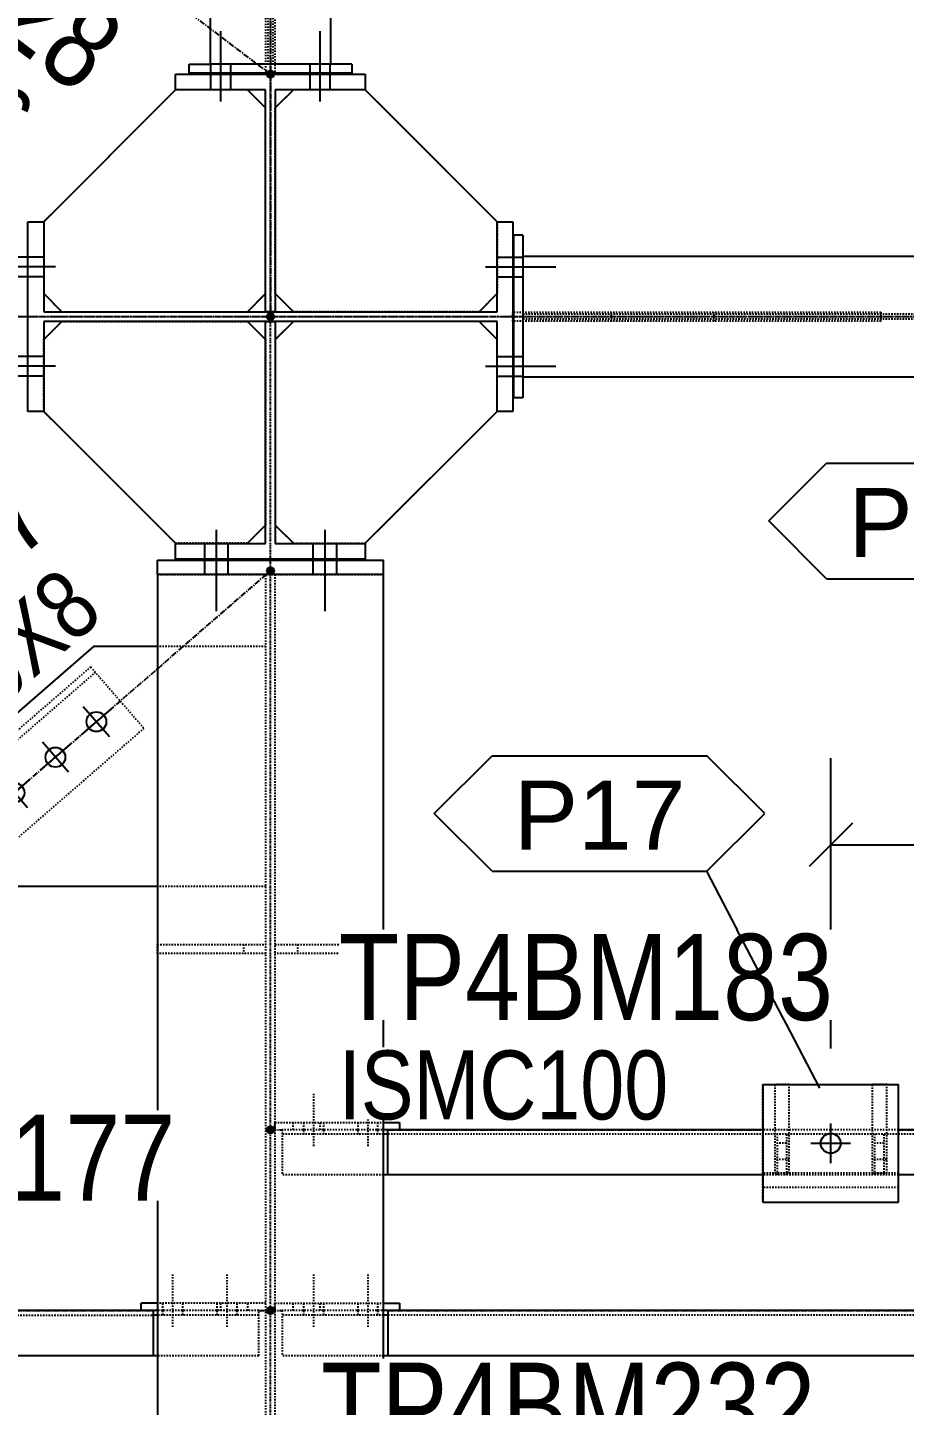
# Model space of a CAD drawing. Header units: millimetres. Extents: x 2102 to 21371, y 12217 to 26594.
# Drawn here: x 16863 to 17834, y 20116 to 21641 of the extents above; entities that cross this region are included whole.
import ezdxf

# ---------------------------------------------------------------- set-up
doc = ezdxf.new("R2010")
doc.units = ezdxf.units.MM
for name, pattern in [('CENTER', [12.7, 7.9375, -1.5875, 1.5875, -1.5875]), ('DXK_LINE_DOT2', [3.9198, 1.9599, -1.9599]), ('DXK_LINE_DOT5', [7.8785, 2.979, -0.9799, 0.9799, -0.9799, 0.9799, -0.9799])]:
    doc.linetypes.add(name, pattern=pattern)
for name, color, linetype in [('1', 7, 'Continuous'), ('2', 7, 'Continuous'), ('4', 7, 'Continuous'), ('6', 7, 'Continuous'), ('7', 7, 'Continuous'), ('8', 7, 'Continuous')]:
    doc.layers.add(name, color=color, linetype=linetype)
doc.styles.add('Arial', font='arial.ttf', dxfattribs={"height": 0.2})
doc.styles.add('Arial Narrow', font='ARIALN.TTF', dxfattribs={"height": 0.2})

# ---------------------------------------------------------------- blocks, each defined once
blk = doc.blocks.new('GridLine-116860372-116903 - 114867')
at = {"layer": '2', "color": 7, "linetype": 'DXK_LINE_DOT5'}
blk.add_line((20200.6, 12454.5), (20200.6, 27661.7), dxfattribs=at)
blk = doc.blocks.new('GridLine-116860372-116906 - 114867')
at = {"layer": '2', "color": 7, "linetype": 'DXK_LINE_DOT5'}
blk.add_line((2535.4, 21320.8), (24512.1, 21320.8), dxfattribs=at)
blk = doc.blocks.new('Part-116860372-114957 - 114867')
at = {"layer": '2', "color": 2, "linetype": 'Continuous'}
for p, q in [((20193.8, 21314.1), (20193.8, 21314.1)), ((20193.8, 21007.1), (20193.8, 21314.1)), ((20193.8, 21314.1), (20207.3, 21314.1)), ((20207.3, 21314.1), (20207.3, 21314.1)), ((20207.3, 21314.1), (20207.3, 21007.1)), ((20069.3, 21007.1), (20069.3, 21007.1)), ((20069.3, 20985.4), (20069.3, 21007.1)), ((20069.3, 21007.1), (20193.8, 21007.1)), ((20193.8, 21007.1), (20193.8, 21007.1)), ((20207.3, 21007.1), (20207.3, 21007.1)), ((20207.3, 21007.1), (20331.8, 21007.1)), ((20331.8, 21007.1), (20331.8, 21007.1)), ((20331.8, 21007.1), (20331.8, 20985.4)), ((20069.3, 20985.4), (20069.3, 20985.4)), ((20331.8, 20985.4), (20069.3, 20985.4)), ((20331.8, 20985.4), (20331.8, 20985.4))]:
    blk.add_line(p, q, dxfattribs=at)
blk = doc.blocks.new('Part-116860372-114980 - 114867')
at = {"layer": '4', "linetype": 'Continuous'}
blk.add_hatch(color=4, dxfattribs=at).paths.add_polyline_path([(20200.6, 21315.8, -1), (20200.6, 21325.8, -1)])
at = {"layer": '1', "color": 6, "linetype": 'DXK_LINE_DOT2'}
for p, q in [((23601.4, 21324.4), (20549.8, 21324.4)), ((23601.4, 21317.3), (20549.8, 21317.3))]:
    blk.add_line(p, q, dxfattribs=at)
at = {"layer": '2', "color": 2, "linetype": 'Continuous'}
for p, q in [((20549.8, 21404.1), (20549.8, 21237.6)), ((23601.4, 21404.1), (20549.8, 21404.1)), ((20549.8, 21237.6), (23601.4, 21237.6))]:
    blk.add_line(p, q, dxfattribs=at)
at = {"layer": '4', "color": 4, "linetype": 'CENTER'}
blk.add_line((20200.6, 21320.8), (23950.6, 21320.8), dxfattribs=at)
at = {"layer": '4', "color": 4, "linetype": 'Continuous'}
blk.add_circle((20200.6, 21320.8), 5, dxfattribs=at)
blk = doc.blocks.new('Part-116860372-115046 - 114867')
at = {"layer": '4', "linetype": 'Continuous'}
for points in [[(20200.6, 19940.8, -1), (20200.6, 19950.8, -1)], [(21450.6, 19940.8, -1), (21450.6, 19950.8, -1)]]:
    blk.add_hatch(color=4, dxfattribs=at).paths.add_polyline_path(points)
at = {"layer": '1', "color": 6, "linetype": 'DXK_LINE_DOT2'}
for p, q in [((20363.1, 19945.8), (20216.8, 19945.8)), ((20216.8, 19945.8), (20216.8, 19883.3)), ((20356.8, 19939.6), (20216.8, 19939.6)), ((21361.1, 19939.6), (20363.1, 19939.6)), ((21361.1, 19945.8), (21437, 19945.8)), ((21437, 19939.6), (21367.3, 19939.6)), ((21437, 19945.8), (21437, 19920.8)), ((21361.1, 19920.8), (21361.1, 19883.3)), ((21437, 19920.8), (21367.3, 19920.8)), ((20356.8, 19883.3), (20216.8, 19883.3)), ((21361.1, 19883.3), (21361.1, 19883.3))]:
    blk.add_line(p, q, dxfattribs=at)
at = {"layer": '2', "color": 2, "linetype": 'Continuous'}
for p, q in [((20363.1, 19939.6), (20356.8, 19939.6)), ((21361.1, 19945.8), (20363.1, 19945.8)), ((20363.1, 19945.8), (20363.1, 19883.3)), ((21361.1, 19945.8), (21361.1, 19883.3)), ((21367.3, 19939.6), (21361.1, 19939.6)), ((21367.3, 19920.8), (21361.1, 19920.8)), ((21361.1, 19883.3), (20356.8, 19883.3))]:
    blk.add_line(p, q, dxfattribs=at)
at = {"layer": '4', "color": 4, "linetype": 'CENTER'}
for p, q in [((20200.6, 19945.8), (20216.8, 19945.8)), ((20363.1, 19945.8), (21361.1, 19945.8)), ((21437, 19945.8), (21450.6, 19945.8))]:
    blk.add_line(p, q, dxfattribs=at)
at = {"layer": '4', "color": 4, "linetype": 'Continuous'}
for centre in [(20200.6, 19945.8), (21450.6, 19945.8)]:
    blk.add_circle(centre, 5, dxfattribs=at)
blk = doc.blocks.new('Part-116860372-114956 - 114867')
at = {"layer": '4', "linetype": 'Continuous'}
blk.add_hatch(color=4, dxfattribs=at).paths.add_polyline_path([(20200.6, 21315.8, -1), (20200.6, 21325.8, -1)])
at = {"layer": '2', "color": 2, "linetype": 'Continuous'}
for p, q in [((19865.1, 21189.6), (19865.1, 21452.1)), ((19865.1, 21452.1), (19886.9, 21452.1)), ((19886.9, 21452.1), (19886.9, 21327.6)), ((20514.3, 21452.1), (20536, 21452.1)), ((20514.3, 21327.6), (20514.3, 21452.1)), ((20536, 21452.1), (20536, 21189.6)), ((19886.9, 21327.6), (20514.3, 21327.6)), ((20514.3, 21314.1), (19886.9, 21314.1)), ((19886.9, 21314.1), (19886.9, 21189.6)), ((20514.3, 21189.6), (20514.3, 21314.1)), ((19886.9, 21189.6), (19865.1, 21189.6)), ((20536, 21189.6), (20514.3, 21189.6))]:
    blk.add_line(p, q, dxfattribs=at)
at = {"layer": '4', "color": 4, "linetype": 'CENTER'}
blk.add_line((20200.6, 21320.8), (20200.6, 21320.8), dxfattribs=at)
at = {"layer": '4', "color": 4, "linetype": 'Continuous'}
blk.add_circle((20200.6, 21320.8), 5, dxfattribs=at)
blk = doc.blocks.new('Part-116860372-114958 - 114867')
at = {"layer": '2', "color": 2, "linetype": 'Continuous'}
for p, q in [((20069.3, 21656.3), (20069.3, 21656.3)), ((20069.3, 21656.3), (20331.8, 21656.3)), ((20069.3, 21634.5), (20069.3, 21656.3)), ((20331.8, 21656.3), (20331.8, 21656.3)), ((20331.8, 21656.3), (20331.8, 21634.5)), ((20069.3, 21634.5), (20069.3, 21634.5)), ((20193.8, 21634.5), (20069.3, 21634.5)), ((20193.8, 21634.5), (20193.8, 21634.5)), ((20193.8, 21327.6), (20193.8, 21634.5)), ((20207.3, 21634.5), (20207.3, 21634.5)), ((20331.8, 21634.5), (20207.3, 21634.5)), ((20207.3, 21634.5), (20207.3, 21327.6)), ((20331.8, 21634.5), (20331.8, 21634.5)), ((20193.8, 21327.6), (20193.8, 21327.6)), ((20207.3, 21327.6), (20193.8, 21327.6)), ((20207.3, 21327.6), (20207.3, 21327.6))]:
    blk.add_line(p, q, dxfattribs=at)
blk = doc.blocks.new('Part-116860372-114973 - 114867')
at = {"layer": '4', "linetype": 'Continuous'}
blk.add_hatch(color=4, dxfattribs=at).paths.add_polyline_path([(20200.6, 21315.8, -1), (20200.6, 21325.8, -1)])
at = {"layer": '4', "color": 4, "linetype": 'CENTER'}
blk.add_line((17825.6, 21320.8), (20200.6, 21320.8), dxfattribs=at)
at = {"layer": '4', "color": 4, "linetype": 'Continuous'}
blk.add_circle((20200.6, 21320.8), 5, dxfattribs=at)
blk = doc.blocks.new('Part-116860372-114975 - 114867')
at = {"layer": '4', "linetype": 'Continuous'}
blk.add_hatch(color=4, dxfattribs=at).paths.add_polyline_path([(20200.6, 21315.8, -1), (20200.6, 21325.8, -1)])
at = {"layer": '1', "color": 6, "linetype": 'DXK_LINE_DOT2'}
for p, q in [((20197, 25050.3), (20197, 21670)), ((20204.1, 25050.3), (20204.1, 21670))]:
    blk.add_line(p, q, dxfattribs=at)
at = {"layer": '2', "color": 2, "linetype": 'Continuous'}
for p, q in [((20117.3, 25050.3), (20117.3, 21670)), ((20283.8, 25050.3), (20283.8, 21670)), ((20283.8, 21670), (20117.3, 21670))]:
    blk.add_line(p, q, dxfattribs=at)
at = {"layer": '4', "color": 4, "linetype": 'CENTER'}
blk.add_line((20200.6, 25070.8), (20200.6, 21320.8), dxfattribs=at)
at = {"layer": '4', "color": 4, "linetype": 'Continuous'}
blk.add_circle((20200.6, 21320.8), 5, dxfattribs=at)
blk = doc.blocks.new('Bolt-116860372-115869 - 114867')
at = {"layer": '2', "color": 1, "linetype": 'Continuous'}
for p, q in [((20131.8, 21618.3), (20131.8, 21715.8)), ((20131.8, 21618.3), (20131.8, 21715.8)), ((20269.3, 21618.3), (20269.3, 21715.8)), ((20269.3, 21618.3), (20269.3, 21715.8)), ((20118.1, 21657.5), (20118.1, 21670)), ((20118.1, 21657.5), (20118.1, 21670)), ((20118.1, 21634.5), (20118.1, 21656.3)), ((20118.1, 21634.5), (20118.1, 21656.3)), ((20145.6, 21657.5), (20145.6, 21670)), ((20145.6, 21657.5), (20145.6, 21670)), ((20145.6, 21634.5), (20145.6, 21656.3)), ((20145.6, 21634.5), (20145.6, 21656.3)), ((20255.6, 21657.5), (20255.6, 21670)), ((20255.6, 21657.5), (20255.6, 21670)), ((20255.6, 21634.5), (20255.6, 21656.3)), ((20255.6, 21634.5), (20255.6, 21656.3)), ((20283.1, 21657.5), (20283.1, 21670)), ((20283.1, 21657.5), (20283.1, 21670)), ((20283.1, 21634.5), (20283.1, 21656.3)), ((20283.1, 21634.5), (20283.1, 21656.3))]:
    blk.add_line(p, q, dxfattribs=at)
blk = doc.blocks.new('Bolt-116860372-115919 - 114867')
at = {"layer": '1', "color": 1, "linetype": 'DXK_LINE_DOT2'}
for p, q in [((20065.6, 19923.3), (20065.6, 19995.8)), ((20140.6, 19923.3), (20140.6, 19995.8)), ((20051.8, 19945.8), (20051.8, 19955.8)), ((20051.8, 19939.6), (20051.8, 19945.8)), ((20079.3, 19945.8), (20079.3, 19955.8)), ((20079.3, 19939.6), (20079.3, 19945.8)), ((20126.8, 19945.8), (20126.8, 19955.8)), ((20126.8, 19939.6), (20126.8, 19945.8)), ((20154.3, 19945.8), (20154.3, 19955.8)), ((20154.3, 19939.6), (20154.3, 19945.8))]:
    blk.add_line(p, q, dxfattribs=at)
blk = doc.blocks.new('Part-116860372-115045 - 114867')
at = {"layer": '4', "linetype": 'Continuous'}
for points in [[(19200.6, 19940.8, -1), (19200.6, 19950.8, -1)], [(20200.6, 19940.8, -1), (20200.6, 19950.8, -1)]]:
    blk.add_hatch(color=4, dxfattribs=at).paths.add_polyline_path(points)
at = {"layer": '1', "color": 6, "linetype": 'DXK_LINE_DOT2'}
for p, q in [((19214.1, 19883.3), (19214.1, 19945.8)), ((19290.1, 19945.8), (19214.1, 19945.8)), ((19283.8, 19939.6), (19214.1, 19939.6)), ((19290.1, 19939.6), (20038.1, 19939.6)), ((20184.3, 19945.8), (20038.1, 19945.8)), ((20184.3, 19939.6), (20044.3, 19939.6)), ((20184.3, 19883.3), (20184.3, 19945.8)), ((19283.8, 19883.3), (19214.1, 19883.3)), ((20184.3, 19883.3), (20044.3, 19883.3))]:
    blk.add_line(p, q, dxfattribs=at)
at = {"layer": '2', "color": 2, "linetype": 'Continuous'}
for p, q in [((19283.8, 19939.6), (19290.1, 19939.6)), ((20038.1, 19945.8), (19290.1, 19945.8)), ((19290.1, 19883.3), (19290.1, 19945.8)), ((20038.1, 19945.8), (20038.1, 19883.3)), ((20044.3, 19939.6), (20038.1, 19939.6)), ((20044.3, 19883.3), (19283.8, 19883.3))]:
    blk.add_line(p, q, dxfattribs=at)
at = {"layer": '4', "color": 4, "linetype": 'CENTER'}
for p, q in [((19200.6, 19945.8), (19214.1, 19945.8)), ((19290.1, 19945.8), (20038.1, 19945.8)), ((20184.3, 19945.8), (20200.6, 19945.8))]:
    blk.add_line(p, q, dxfattribs=at)
at = {"layer": '4', "color": 4, "linetype": 'Continuous'}
for centre in [(19200.6, 19945.8), (20200.6, 19945.8)]:
    blk.add_circle(centre, 5, dxfattribs=at)
blk = doc.blocks.new('Part-116860372-115048 - 114867')
at = {"layer": '4', "linetype": 'Continuous'}
for points in [[(20200.6, 20190.8, -1), (20200.6, 20200.8, -1)], [(21450.6, 20190.8, -1), (21450.6, 20200.8, -1)]]:
    blk.add_hatch(color=4, dxfattribs=at).paths.add_polyline_path(points)
at = {"layer": '1', "color": 6, "linetype": 'DXK_LINE_DOT2'}
for p, q in [((20216.8, 20195.8), (20216.8, 20133.3)), ((20363.1, 20195.8), (20216.8, 20195.8)), ((20356.8, 20189.6), (20216.8, 20189.6)), ((21361.1, 20189.6), (20363.1, 20189.6)), ((21069.3, 20195.8), (20881.8, 20195.8)), ((21361.1, 20195.8), (21437, 20195.8)), ((21437, 20189.6), (21367.3, 20189.6)), ((21437, 20195.8), (21437, 20133.3)), ((20356.8, 20133.3), (20216.8, 20133.3)), ((21069.3, 20133.3), (20881.8, 20133.3)), ((21437, 20133.3), (21361.1, 20133.3))]:
    blk.add_line(p, q, dxfattribs=at)
at = {"layer": '2', "color": 2, "linetype": 'Continuous'}
for p, q in [((20363.1, 20189.6), (20356.8, 20189.6)), ((20881.8, 20195.8), (20363.1, 20195.8)), ((20363.1, 20133.3), (20363.1, 20195.8)), ((21361.1, 20195.8), (21069.3, 20195.8)), ((21361.1, 20195.8), (21361.1, 20133.3)), ((21367.3, 20189.6), (21361.1, 20189.6)), ((20881.8, 20133.3), (20356.8, 20133.3)), ((21367.3, 20133.3), (21069.3, 20133.3))]:
    blk.add_line(p, q, dxfattribs=at)
at = {"layer": '4', "color": 4, "linetype": 'CENTER'}
for p, q in [((20200.6, 20195.8), (20216.8, 20195.8)), ((20363.1, 20195.8), (20881.8, 20195.8)), ((21069.3, 20195.8), (21361.1, 20195.8)), ((21437, 20195.8), (21450.6, 20195.8))]:
    blk.add_line(p, q, dxfattribs=at)
at = {"layer": '4', "color": 4, "linetype": 'Continuous'}
for centre in [(20200.6, 20195.8), (21450.6, 20195.8)]:
    blk.add_circle(centre, 5, dxfattribs=at)
blk = doc.blocks.new('Part-116860372-115917 - 114867')
at = {"layer": '1', "color": 6, "linetype": 'DXK_LINE_DOT2'}
for p, q in [((20194.3, 19955.8), (20044.3, 19955.8)), ((20131.8, 19945.8), (20131.8, 19955.8)), ((20169.3, 19945.8), (20169.3, 19955.8))]:
    blk.add_line(p, q, dxfattribs=at)
at = {"layer": '2', "color": 2, "linetype": 'Continuous'}
for p, q in [((20044.3, 19955.8), (20021.8, 19955.8)), ((20021.8, 19945.8), (20021.8, 19955.8)), ((20044.3, 19945.8), (20038.1, 19945.8))]:
    blk.add_line(p, q, dxfattribs=at)
blk = doc.blocks.new('Part-116860372-115083 - 114867')
at = {"layer": '4', "linetype": 'Continuous'}
for points in [[(19200.6, 22409.6, -1), (19200.6, 22419.6, -1)], [(20200.6, 21651.3, -1), (20200.6, 21661.3, -1)]]:
    blk.add_hatch(color=4, dxfattribs=at).paths.add_polyline_path(points)
at = {"layer": '1', "color": 6, "linetype": 'DXK_LINE_DOT2'}
for p, q in [((19359.2, 22349.2), (19302.6, 22274.5)), ((19548.5, 22205.7), (19359.2, 22349.2)), ((19302.6, 22274.5), (19491.8, 22131)), ((20009, 21748.2), (19307.1, 22280.5)), ((20061.1, 21817), (19871.8, 21960.5)), ((20004.4, 21742.3), (19815.2, 21885.8)), ((20061.1, 21817), (20004.4, 21742.3))]:
    blk.add_line(p, q, dxfattribs=at)
at = {"layer": '2', "color": 2, "linetype": 'Continuous'}
for p, q in [((19871.8, 21960.5), (19548.5, 22205.7)), ((19815.2, 21885.8), (19491.8, 22131))]:
    blk.add_line(p, q, dxfattribs=at)
at = {"layer": '4', "color": 4, "linetype": 'CENTER'}
blk.add_line((20200.6, 21656.3), (19200.6, 22414.6), dxfattribs=at)
at = {"layer": '4', "color": 4, "linetype": 'Continuous'}
for centre in [(19200.6, 22414.6), (20200.6, 21656.3)]:
    blk.add_circle(centre, 5, dxfattribs=at)
blk = doc.blocks.new('Part-116860372-115108 - 114867')
at = {"layer": '4', "linetype": 'Continuous'}
for points in [[(20200.6, 20964.1, -1), (20200.6, 20974.1, -1)], [(19200.6, 20097.1, -1), (19200.6, 20107.1, -1)]]:
    blk.add_hatch(color=4, dxfattribs=at).paths.add_polyline_path(points)
at = {"layer": '1', "color": 6, "linetype": 'DXK_LINE_DOT2'}
for p, q in [((19951.9, 20836.2), (19715.8, 20631.5)), ((19951.9, 20836.2), (20025.6, 20751.2)), ((19958.4, 20828.7), (19309.1, 20265.7)), ((20025.6, 20751.2), (19789.5, 20546.5)), ((19302.6, 20273.2), (19538.7, 20478)), ((19612.4, 20393), (19376.3, 20188.3)), ((19376.3, 20188.3), (19302.6, 20273.2))]:
    blk.add_line(p, q, dxfattribs=at)
at = {"layer": '2', "color": 2, "linetype": 'Continuous'}
for p, q in [((19715.8, 20631.5), (19538.7, 20478)), ((19789.5, 20546.5), (19612.4, 20393))]:
    blk.add_line(p, q, dxfattribs=at)
at = {"layer": '4', "color": 4, "linetype": 'CENTER'}
blk.add_line((19200.6, 20102.1), (20200.6, 20969.1), dxfattribs=at)
at = {"layer": '4', "color": 4, "linetype": 'Continuous'}
for centre in [(20200.6, 20969.1), (19200.6, 20102.1)]:
    blk.add_circle(centre, 5, dxfattribs=at)
blk = doc.blocks.new('Part-116860372-115921 - 114867')
at = {"layer": '1', "color": 6, "linetype": 'DXK_LINE_DOT2'}
for p, q in [((20206.8, 20195.8), (20206.8, 20205.8)), ((20206.8, 20205.8), (20356.8, 20205.8)), ((20231.8, 20195.8), (20231.8, 20205.8)), ((20269.3, 20195.8), (20269.3, 20205.8))]:
    blk.add_line(p, q, dxfattribs=at)
at = {"layer": '2', "color": 2, "linetype": 'Continuous'}
for p, q in [((20356.8, 20205.8), (20379.3, 20205.8)), ((20363.1, 20195.8), (20356.8, 20195.8)), ((20379.3, 20205.8), (20379.3, 20195.8))]:
    blk.add_line(p, q, dxfattribs=at)
blk = doc.blocks.new('Part-116860372-115115 - 114867')
at = {"layer": '2', "color": 2, "linetype": 'Continuous'}
for p, q in [((20356.8, 20964.1), (20044.3, 20964.1)), ((20044.3, 20964.1), (20044.3, 12960.8)), ((20356.8, 12960.8), (20356.8, 20964.1))]:
    blk.add_line(p, q, dxfattribs=at)
blk = doc.blocks.new('Part-116860372-115117 - 114867')
at = {"layer": '1', "color": 6, "linetype": 'DXK_LINE_DOT2'}
for p, q in [((20194.3, 20964.1), (20206.8, 20964.1)), ((20194.3, 12960.8), (20194.3, 20964.1)), ((20206.8, 20964.1), (20206.8, 12960.8))]:
    blk.add_line(p, q, dxfattribs=at)
blk = doc.blocks.new('Part-116860372-157499 - 114867')
at = {"layer": '1', "color": 6, "linetype": 'DXK_LINE_DOT2'}
for p, q in [((20232.3, 21314.1), (20207.3, 21289.1)), ((20514.3, 21289.1), (20489.3, 21314.1)), ((20331.8, 21007.2), (20514.3, 21189.6)), ((20207.3, 21032.2), (20232.3, 21007.2))]:
    blk.add_line(p, q, dxfattribs=at)
blk = doc.blocks.new('Bolt-116860372-115920 - 114867')
at = {"layer": '1', "color": 1, "linetype": 'DXK_LINE_DOT2'}
for p, q in [((20260.6, 19923.3), (20260.6, 19995.8)), ((20335.6, 19923.3), (20335.6, 19995.8)), ((20246.8, 19945.8), (20246.8, 19955.8)), ((20246.8, 19939.6), (20246.8, 19945.8)), ((20274.3, 19945.8), (20274.3, 19955.8)), ((20274.3, 19939.6), (20274.3, 19945.8)), ((20321.8, 19945.8), (20321.8, 19955.8)), ((20321.8, 19939.6), (20321.8, 19945.8)), ((20349.3, 19945.8), (20349.3, 19955.8)), ((20349.3, 19939.6), (20349.3, 19945.8))]:
    blk.add_line(p, q, dxfattribs=at)
blk = doc.blocks.new('Bolt-116860372-116631 - 114867')
at = {"layer": '2', "color": 1, "linetype": 'Continuous'}
for p, q in [((19903.1, 21389.6), (19805.6, 21389.6)), ((19903.1, 21389.6), (19805.6, 21389.6)), ((19863.9, 21403.3), (19851.4, 21403.3)), ((19863.9, 21403.3), (19851.4, 21403.3)), ((19886.9, 21403.3), (19865.1, 21403.3)), ((19886.9, 21403.3), (19865.1, 21403.3)), ((19863.9, 21375.8), (19851.4, 21375.8)), ((19863.9, 21375.8), (19851.4, 21375.8)), ((19886.9, 21375.8), (19865.1, 21375.8)), ((19886.9, 21375.8), (19865.1, 21375.8)), ((19863.9, 21265.8), (19851.4, 21265.8)), ((19863.9, 21265.8), (19851.4, 21265.8)), ((19886.9, 21265.8), (19865.1, 21265.8)), ((19886.9, 21265.8), (19865.1, 21265.8)), ((19903.1, 21252.1), (19805.6, 21252.1)), ((19903.1, 21252.1), (19805.6, 21252.1)), ((19863.9, 21238.3), (19851.4, 21238.3)), ((19863.9, 21238.3), (19851.4, 21238.3)), ((19886.9, 21238.3), (19865.1, 21238.3)), ((19886.9, 21238.3), (19865.1, 21238.3))]:
    blk.add_line(p, q, dxfattribs=at)
blk = doc.blocks.new('Part-116860372-116719 - 114867')
at = {"layer": '1', "color": 6, "linetype": 'DXK_LINE_DOT2'}
for p, q in [((21033.1, 20258.3), (21033.1, 20135.8)), ((21053.1, 20258.3), (21033.1, 20258.3)), ((21053.1, 20135.8), (21053.1, 20258.3)), ((21053.1, 20154.6), (21033.1, 20154.6)), ((21033.1, 20135.8), (21053.1, 20135.8))]:
    blk.add_line(p, q, dxfattribs=at)
blk = doc.blocks.new('Part-116860372-150349 - 114867')
at = {"layer": '1', "color": 6, "linetype": 'DXK_LINE_DOT2'}
for p, q in [((20901.8, 20133.3), (20901.8, 20189.6)), ((20914.3, 20189.6), (20914.3, 20133.3)), ((20914.3, 20177.2), (20901.8, 20177.2))]:
    blk.add_line(p, q, dxfattribs=at)
blk = doc.blocks.new('Part-116860372-116367 - 114867')
at = {"layer": '1', "color": 6, "linetype": 'DXK_LINE_DOT2'}
for p, q in [((20044.3, 20439.6), (20044.3, 20452.1)), ((20044.3, 20452.1), (20194.3, 20452.1)), ((20194.3, 20439.6), (20044.3, 20439.6)), ((20163.1, 20452.1), (20163.1, 20439.6))]:
    blk.add_line(p, q, dxfattribs=at)
blk = doc.blocks.new('Part-116860372-115874 - 114867')
at = {"layer": '1', "color": 6, "linetype": 'DXK_LINE_DOT2'}
for p, q in [((20044.3, 20964.1), (20194.3, 20964.1)), ((20206.8, 20964.1), (20356.8, 20964.1))]:
    blk.add_line(p, q, dxfattribs=at)
at = {"layer": '2', "color": 2, "linetype": 'Continuous'}
for p, q in [((20044.3, 20964.1), (20044.3, 20984.1)), ((20044.3, 20984.1), (20356.8, 20984.1)), ((20356.8, 20964.1), (20356.8, 20984.1))]:
    blk.add_line(p, q, dxfattribs=at)
blk = doc.blocks.new('Part-116860372-149975 - 114867')
at = {"layer": '1', "color": 6, "linetype": 'DXK_LINE_DOT2'}
for p, q in [((20331.8, 21634.5), (20232.3, 21634.5)), ((20207.3, 21352.6), (20207.3, 21609.5)), ((20514.3, 21452.1), (20514.3, 21352.6)), ((20489.3, 21327.6), (20232.3, 21327.6))]:
    blk.add_line(p, q, dxfattribs=at)
at = {"layer": '2', "color": 2, "linetype": 'Continuous'}
for p, q in [((20232.3, 21634.5), (20207.3, 21609.5)), ((20331.8, 21634.5), (20514.3, 21452.1)), ((20232.3, 21327.6), (20207.3, 21352.6)), ((20514.3, 21352.6), (20489.3, 21327.6))]:
    blk.add_line(p, q, dxfattribs=at)
blk = doc.blocks.new('Part-116860372-115918 - 114867')
at = {"layer": '1', "color": 6, "linetype": 'DXK_LINE_DOT2'}
for p, q in [((20206.8, 19945.8), (20206.8, 19955.8)), ((20206.8, 19955.8), (20356.8, 19955.8)), ((20231.8, 19945.8), (20231.8, 19955.8)), ((20269.3, 19945.8), (20269.3, 19955.8))]:
    blk.add_line(p, q, dxfattribs=at)
at = {"layer": '2', "color": 2, "linetype": 'Continuous'}
for p, q in [((20356.8, 19955.8), (20379.3, 19955.8)), ((20363.1, 19945.8), (20356.8, 19945.8)), ((20379.3, 19955.8), (20379.3, 19945.8))]:
    blk.add_line(p, q, dxfattribs=at)
blk = doc.blocks.new('Part-116860372-116246 - 114867')
at = {"layer": '1', "color": 6, "linetype": 'DXK_LINE_DOT2'}
for p, q in [((20194.3, 20864.4), (20044.3, 20864.4)), ((20194.3, 20532.4), (20044.3, 20532.4))]:
    blk.add_line(p, q, dxfattribs=at)
at = {"layer": '2', "color": 2, "linetype": 'Continuous'}
for p, q in [((19955.7, 20864.4), (19703.5, 20645.7)), ((20044.3, 20864.4), (19955.7, 20864.4)), ((19801.8, 20532.4), (19703.5, 20645.7)), ((20044.3, 20532.4), (19801.8, 20532.4))]:
    blk.add_line(p, q, dxfattribs=at)
blk = doc.blocks.new('Bolt-116860372-115922 - 114867')
at = {"layer": '1', "color": 1, "linetype": 'DXK_LINE_DOT2'}
for p, q in [((20260.6, 20173.3), (20260.6, 20245.8)), ((20335.6, 20173.3), (20335.6, 20245.8)), ((20246.8, 20195.8), (20246.8, 20205.8)), ((20246.8, 20189.6), (20246.8, 20195.8)), ((20274.3, 20195.8), (20274.3, 20205.8)), ((20274.3, 20189.6), (20274.3, 20195.8)), ((20321.8, 20195.8), (20321.8, 20205.8)), ((20321.8, 20189.6), (20321.8, 20195.8)), ((20349.3, 20195.8), (20349.3, 20205.8)), ((20349.3, 20189.6), (20349.3, 20195.8))]:
    blk.add_line(p, q, dxfattribs=at)
blk = doc.blocks.new('Bolt-116860372-116628 - 114867')
at = {"layer": '2', "color": 1, "linetype": 'Continuous'}
for p, q in [((20498, 21389.6), (20595.5, 21389.6)), ((20498, 21389.6), (20595.5, 21389.6)), ((20514.3, 21403.3), (20536, 21403.3)), ((20514.3, 21403.3), (20536, 21403.3)), ((20537.3, 21403.3), (20549.8, 21403.3)), ((20537.3, 21403.3), (20549.8, 21403.3)), ((20514.3, 21375.8), (20536, 21375.8)), ((20514.3, 21375.8), (20536, 21375.8)), ((20537.3, 21375.8), (20549.8, 21375.8)), ((20537.3, 21375.8), (20549.8, 21375.8)), ((20514.3, 21265.8), (20536, 21265.8)), ((20514.3, 21265.8), (20536, 21265.8)), ((20537.3, 21265.8), (20549.8, 21265.8)), ((20537.3, 21265.8), (20549.8, 21265.8)), ((20498, 21252.1), (20595.5, 21252.1)), ((20498, 21252.1), (20595.5, 21252.1)), ((20514.3, 21238.3), (20536, 21238.3)), ((20514.3, 21238.3), (20536, 21238.3)), ((20537.3, 21238.3), (20549.8, 21238.3)), ((20537.3, 21238.3), (20549.8, 21238.3))]:
    blk.add_line(p, q, dxfattribs=at)
blk = doc.blocks.new('Part-116860372-116716 - 114867')
at = {"layer": '2', "color": 2, "linetype": 'Continuous'}
for p, q in [((20881.8, 20258.3), (21069.3, 20258.3)), ((20881.8, 20258.3), (20881.8, 20095.8)), ((21069.3, 20095.8), (21069.3, 20258.3)), ((20881.8, 20095.8), (21069.3, 20095.8))]:
    blk.add_line(p, q, dxfattribs=at)
blk = doc.blocks.new('Part-116860372-115868 - 114867')
at = {"layer": '1', "color": 6, "linetype": 'DXK_LINE_DOT2'}
blk.add_line((20283.8, 21670), (20117.3, 21670), dxfattribs=at)
at = {"layer": '2', "color": 2, "linetype": 'Continuous'}
for p, q in [((20088.1, 21657.5), (20088.1, 21670)), ((20088.1, 21670), (20117.3, 21670)), ((20313.1, 21657.5), (20088.1, 21657.5)), ((20313.1, 21670), (20283.8, 21670)), ((20313.1, 21670), (20313.1, 21657.5))]:
    blk.add_line(p, q, dxfattribs=at)
blk = doc.blocks.new('Bolt-116860372-115875 - 114867')
at = {"layer": '2', "color": 1, "linetype": 'Continuous'}
for p, q in [((20125.6, 21025.9), (20125.6, 20913.4)), ((20125.6, 21025.9), (20125.6, 20913.4)), ((20125.6, 21025.9), (20125.6, 20913.4)), ((20125.6, 21025.9), (20125.6, 20913.4)), ((20125.6, 21025.9), (20125.6, 20913.4)), ((20125.6, 21025.9), (20125.6, 20913.4)), ((20125.6, 21025.9), (20125.6, 20913.4)), ((20125.6, 21025.9), (20125.6, 20913.4)), ((20125.6, 21025.9), (20125.6, 20913.4)), ((20125.6, 21025.9), (20125.6, 20913.4)), ((20275.6, 21025.9), (20275.6, 20913.4)), ((20275.6, 21025.9), (20275.6, 20913.4)), ((20275.6, 21025.9), (20275.6, 20913.4)), ((20275.6, 21025.9), (20275.6, 20913.4)), ((20275.6, 21025.9), (20275.6, 20913.4)), ((20275.6, 21025.9), (20275.6, 20913.4)), ((20275.6, 21025.9), (20275.6, 20913.4)), ((20275.6, 21025.9), (20275.6, 20913.4)), ((20275.6, 21025.9), (20275.6, 20913.4)), ((20275.6, 21025.9), (20275.6, 20913.4)), ((20109.3, 21007.1), (20109.3, 20985.4)), ((20109.3, 21007.1), (20109.3, 20985.4)), ((20109.3, 21007.1), (20109.3, 20985.4)), ((20109.3, 21007.1), (20109.3, 20985.4)), ((20109.3, 21007.1), (20109.3, 20985.4)), ((20109.3, 21007.1), (20109.3, 20985.4)), ((20109.3, 21007.1), (20109.3, 20985.4)), ((20109.3, 21007.1), (20109.3, 20985.4)), ((20109.3, 21007.1), (20109.3, 20985.4)), ((20109.3, 21007.1), (20109.3, 20985.4)), ((20141.8, 21007.1), (20141.8, 20985.4)), ((20141.8, 21007.1), (20141.8, 20985.4)), ((20141.8, 21007.1), (20141.8, 20985.4)), ((20141.8, 21007.1), (20141.8, 20985.4)), ((20141.8, 21007.1), (20141.8, 20985.4)), ((20141.8, 21007.1), (20141.8, 20985.4)), ((20141.8, 21007.1), (20141.8, 20985.4)), ((20141.8, 21007.1), (20141.8, 20985.4)), ((20141.8, 21007.1), (20141.8, 20985.4)), ((20141.8, 21007.1), (20141.8, 20985.4)), ((20259.3, 21007.1), (20259.3, 20985.4)), ((20259.3, 21007.1), (20259.3, 20985.4)), ((20259.3, 21007.1), (20259.3, 20985.4)), ((20259.3, 21007.1), (20259.3, 20985.4)), ((20259.3, 21007.1), (20259.3, 20985.4)), ((20259.3, 21007.1), (20259.3, 20985.4)), ((20259.3, 21007.1), (20259.3, 20985.4)), ((20259.3, 21007.1), (20259.3, 20985.4)), ((20259.3, 21007.1), (20259.3, 20985.4)), ((20259.3, 21007.1), (20259.3, 20985.4)), ((20291.8, 21007.1), (20291.8, 20985.4)), ((20291.8, 21007.1), (20291.8, 20985.4)), ((20291.8, 21007.1), (20291.8, 20985.4)), ((20291.8, 21007.1), (20291.8, 20985.4)), ((20291.8, 21007.1), (20291.8, 20985.4)), ((20291.8, 21007.1), (20291.8, 20985.4)), ((20291.8, 21007.1), (20291.8, 20985.4)), ((20291.8, 21007.1), (20291.8, 20985.4)), ((20291.8, 21007.1), (20291.8, 20985.4)), ((20291.8, 21007.1), (20291.8, 20985.4)), ((20109.3, 20984.1), (20109.3, 20964.1)), ((20109.3, 20984.1), (20109.3, 20964.1)), ((20109.3, 20984.1), (20109.3, 20964.1)), ((20109.3, 20984.1), (20109.3, 20964.1)), ((20109.3, 20984.1), (20109.3, 20964.1)), ((20109.3, 20984.1), (20109.3, 20964.1)), ((20109.3, 20984.1), (20109.3, 20964.1)), ((20109.3, 20984.1), (20109.3, 20964.1)), ((20109.3, 20984.1), (20109.3, 20964.1)), ((20109.3, 20984.1), (20109.3, 20964.1)), ((20141.8, 20984.1), (20141.8, 20964.1)), ((20141.8, 20984.1), (20141.8, 20964.1)), ((20141.8, 20984.1), (20141.8, 20964.1)), ((20141.8, 20984.1), (20141.8, 20964.1)), ((20141.8, 20984.1), (20141.8, 20964.1)), ((20141.8, 20984.1), (20141.8, 20964.1)), ((20141.8, 20984.1), (20141.8, 20964.1)), ((20141.8, 20984.1), (20141.8, 20964.1)), ((20141.8, 20984.1), (20141.8, 20964.1)), ((20141.8, 20984.1), (20141.8, 20964.1)), ((20259.3, 20984.1), (20259.3, 20964.1)), ((20259.3, 20984.1), (20259.3, 20964.1)), ((20259.3, 20984.1), (20259.3, 20964.1)), ((20259.3, 20984.1), (20259.3, 20964.1)), ((20259.3, 20984.1), (20259.3, 20964.1)), ((20259.3, 20984.1), (20259.3, 20964.1)), ((20259.3, 20984.1), (20259.3, 20964.1)), ((20259.3, 20984.1), (20259.3, 20964.1)), ((20259.3, 20984.1), (20259.3, 20964.1)), ((20259.3, 20984.1), (20259.3, 20964.1)), ((20291.8, 20984.1), (20291.8, 20964.1)), ((20291.8, 20984.1), (20291.8, 20964.1)), ((20291.8, 20984.1), (20291.8, 20964.1)), ((20291.8, 20984.1), (20291.8, 20964.1)), ((20291.8, 20984.1), (20291.8, 20964.1)), ((20291.8, 20984.1), (20291.8, 20964.1)), ((20291.8, 20984.1), (20291.8, 20964.1)), ((20291.8, 20984.1), (20291.8, 20964.1)), ((20291.8, 20984.1), (20291.8, 20964.1)), ((20291.8, 20984.1), (20291.8, 20964.1))]:
    blk.add_line(p, q, dxfattribs=at)
blk = doc.blocks.new('Part-116860372-115896 - 114867')
at = {"layer": '1', "color": 6, "linetype": 'DXK_LINE_DOT2'}
for p, q in [((20194.3, 22077), (20206.8, 22077)), ((20194.3, 21657.5), (20194.3, 22077)), ((20206.8, 22077), (20206.8, 21657.5)), ((20194.3, 21881.8), (20206.8, 21881.8)), ((20194.3, 21757.3), (20206.8, 21757.3)), ((20206.8, 21656.3), (20194.3, 21656.3))]:
    blk.add_line(p, q, dxfattribs=at)
at = {"layer": '2', "color": 2, "linetype": 'Continuous'}
for p, q in [((20194.3, 21657.5), (20194.3, 21656.3)), ((20206.8, 21657.5), (20206.8, 21656.3))]:
    blk.add_line(p, q, dxfattribs=at)
blk = doc.blocks.new('Part-116860372-157497 - 114867')
at = {"layer": '1', "color": 6, "linetype": 'DXK_LINE_DOT2'}
for p, q in [((20207.3, 21609.5), (20232.3, 21634.5)), ((20331.8, 21634.5), (20514.3, 21452.1)), ((20232.3, 21327.6), (20207.3, 21352.6)), ((20514.3, 21352.6), (20489.3, 21327.6))]:
    blk.add_line(p, q, dxfattribs=at)
blk = doc.blocks.new('Part-116860372-149974 - 114867')
at = {"layer": '1', "color": 6, "linetype": 'DXK_LINE_DOT2'}
for p, q in [((20168.8, 21634.5), (20069.3, 21634.5)), ((20193.8, 21352.6), (20193.8, 21609.5)), ((19886.9, 21452.1), (19886.9, 21352.6)), ((19911.9, 21327.6), (20168.8, 21327.6))]:
    blk.add_line(p, q, dxfattribs=at)
at = {"layer": '2', "color": 2, "linetype": 'Continuous'}
for p, q in [((20069.3, 21634.5), (19886.9, 21452.1)), ((20193.8, 21609.5), (20168.8, 21634.5)), ((19886.9, 21352.6), (19911.9, 21327.6)), ((20168.8, 21327.6), (20193.8, 21352.6))]:
    blk.add_line(p, q, dxfattribs=at)
blk = doc.blocks.new('Bolt-116860372-116247 - 114867')
at = {"layer": '2', "color": 1, "linetype": 'Continuous'}
for p, q in [((19939, 20742.3), (19980.5, 20778.4)), ((19977.8, 20739.6), (19941.7, 20781.1)), ((19882.3, 20693.2), (19923.9, 20729.2)), ((19921.1, 20690.4), (19885.1, 20732)), ((19864.4, 20641.3), (19828.4, 20682.9)), ((19825.7, 20644.1), (19867.2, 20680.1)), ((19769, 20594.9), (19810.5, 20631)), ((19807.8, 20592.2), (19771.8, 20633.7))]:
    blk.add_line(p, q, dxfattribs=at)
for centre in [(19959.8, 20760.4), (19903.1, 20711.2), (19846.4, 20662.1), (19789.8, 20613)]:
    blk.add_circle(centre, 13.7, dxfattribs=at)
blk = doc.blocks.new('Part-116860372-116366 - 114867')
at = {"layer": '1', "color": 6, "linetype": 'DXK_LINE_DOT2'}
for p, q in [((20206.8, 20452.1), (20356.8, 20452.1)), ((20356.8, 20439.6), (20206.8, 20439.6)), ((20238.1, 20452.1), (20238.1, 20439.6)), ((20356.8, 20452.1), (20356.8, 20439.6))]:
    blk.add_line(p, q, dxfattribs=at)
blk = doc.blocks.new('Part-116860372-116627 - 114867')
at = {"layer": '1', "color": 6, "linetype": 'DXK_LINE_DOT2'}
blk.add_line((20549.8, 21404.1), (20549.8, 21237.6), dxfattribs=at)
at = {"layer": '2', "color": 2, "linetype": 'Continuous'}
for p, q in [((20549.8, 21433.3), (20537.3, 21433.3)), ((20537.3, 21208.3), (20537.3, 21433.3)), ((20549.8, 21433.3), (20549.8, 21404.1)), ((20549.8, 21237.6), (20549.8, 21208.3)), ((20549.8, 21208.3), (20537.3, 21208.3))]:
    blk.add_line(p, q, dxfattribs=at)
blk = doc.blocks.new('Part-116860372-116702 - 114867')
at = {"layer": '1', "color": 6, "linetype": 'DXK_LINE_DOT2'}
for p, q in [((20536, 21314.6), (20536, 21327.1)), ((20537.3, 21327.1), (21045.1, 21327.1)), ((21045.1, 21314.6), (20537.3, 21314.6)), ((20672.3, 21314.6), (20672.3, 21327.1)), ((20814.4, 21314.6), (20814.4, 21327.1)), ((21045.1, 21327.1), (21045.1, 21314.6))]:
    blk.add_line(p, q, dxfattribs=at)
at = {"layer": '2', "color": 2, "linetype": 'Continuous'}
for p, q in [((20536, 21327.1), (20537.3, 21327.1)), ((20537.3, 21314.6), (20536, 21314.6))]:
    blk.add_line(p, q, dxfattribs=at)
blk = doc.blocks.new('Part-116860372-116715 - 114867')
at = {"layer": '1', "color": 6, "linetype": 'DXK_LINE_DOT2'}
for p, q in [((20881.8, 20115.8), (20881.8, 20135.8)), ((21069.3, 20135.8), (20881.8, 20135.8)), ((21069.3, 20115.8), (21069.3, 20135.8)), ((21069.3, 20115.8), (20881.8, 20115.8))]:
    blk.add_line(p, q, dxfattribs=at)
blk = doc.blocks.new('Part-116860372-116717 - 114867')
at = {"layer": '1', "color": 6, "linetype": 'DXK_LINE_DOT2'}
for p, q in [((20881.8, 20135.8), (20881.8, 20258.3)), ((20881.8, 20258.3), (21069.3, 20258.3)), ((21069.3, 20135.8), (21069.3, 20258.3)), ((20881.8, 20095.8), (20881.8, 20115.8)), ((21069.3, 20095.8), (21069.3, 20115.8)), ((20881.8, 20095.8), (21069.3, 20095.8))]:
    blk.add_line(p, q, dxfattribs=at)
blk = doc.blocks.new('Part-116860372-116718 - 114867')
at = {"layer": '1', "color": 6, "linetype": 'DXK_LINE_DOT2'}
for p, q in [((20898.1, 20258.3), (20898.1, 20135.8)), ((20918.1, 20258.3), (20898.1, 20258.3)), ((20918.1, 20135.8), (20918.1, 20258.3)), ((20918.1, 20154.6), (20898.1, 20154.6)), ((20898.1, 20135.8), (20918.1, 20135.8))]:
    blk.add_line(p, q, dxfattribs=at)
blk = doc.blocks.new('Bolt-116860372-116720 - 114867')
at = {"layer": '2', "color": 1, "linetype": 'Continuous'}
for p, q in [((20975.6, 20149.6), (20975.6, 20204.6)), ((20948.1, 20177.1), (21003.1, 20177.1))]:
    blk.add_line(p, q, dxfattribs=at)
blk.add_circle((20975.6, 20177.1), 13.7, dxfattribs=at)
blk = doc.blocks.new('Part-116860372-150351 - 114867')
at = {"layer": '1', "color": 6, "linetype": 'DXK_LINE_DOT2'}
for p, q in [((21036.8, 20133.3), (21036.8, 20189.6)), ((21049.3, 20189.6), (21049.3, 20133.3)), ((21049.3, 20177.2), (21036.8, 20177.2))]:
    blk.add_line(p, q, dxfattribs=at)
blk = doc.blocks.new('Part-116860372-149976 - 114867')
at = {"layer": '1', "color": 6, "linetype": 'DXK_LINE_DOT2'}
for p, q in [((19911.9, 21314.1), (20168.8, 21314.1)), ((19886.9, 21189.6), (19886.9, 21289.1)), ((20193.8, 21289.1), (20193.8, 21032.2)), ((20168.8, 21007.2), (20069.3, 21007.2))]:
    blk.add_line(p, q, dxfattribs=at)
at = {"layer": '2', "color": 2, "linetype": 'Continuous'}
for p, q in [((19911.9, 21314.1), (19886.9, 21289.1)), ((20168.8, 21314.1), (20193.8, 21289.1)), ((20069.3, 21007.2), (19886.9, 21189.6)), ((20193.8, 21032.2), (20168.8, 21007.2))]:
    blk.add_line(p, q, dxfattribs=at)
blk = doc.blocks.new('Part-116860372-149977 - 114867')
at = {"layer": '1', "color": 6, "linetype": 'DXK_LINE_DOT2'}
for p, q in [((20489.3, 21314.1), (20232.3, 21314.1)), ((20207.3, 21289.1), (20207.3, 21032.2)), ((20514.3, 21189.6), (20514.3, 21289.1)), ((20232.3, 21007.2), (20331.8, 21007.2))]:
    blk.add_line(p, q, dxfattribs=at)
at = {"layer": '2', "color": 2, "linetype": 'Continuous'}
for p, q in [((20232.3, 21314.1), (20207.3, 21289.1)), ((20514.3, 21289.1), (20489.3, 21314.1)), ((20331.8, 21007.2), (20514.3, 21189.6)), ((20207.3, 21032.2), (20232.3, 21007.2))]:
    blk.add_line(p, q, dxfattribs=at)
blk = doc.blocks.new('Part-116860372-157427 - 114867')
at = {"layer": '1', "color": 6, "linetype": 'DXK_LINE_DOT2'}
for p, q in [((20044.3, 20964.1), (20044.3, 20452.1)), ((20356.8, 20452.1), (20356.8, 20964.1)), ((20044.3, 20439.6), (20044.3, 19702.1)), ((20356.8, 19702.1), (20356.8, 20439.6))]:
    blk.add_line(p, q, dxfattribs=at)
blk = doc.blocks.new('Part-116860372-157496 - 114867')
at = {"layer": '1', "color": 6, "linetype": 'DXK_LINE_DOT2'}
for p, q in [((20069.3, 21634.5), (19886.9, 21452.1)), ((20193.8, 21609.5), (20168.8, 21634.5)), ((19886.9, 21352.6), (19911.9, 21327.6)), ((20168.8, 21327.6), (20193.8, 21352.6))]:
    blk.add_line(p, q, dxfattribs=at)
blk = doc.blocks.new('Part-116860372-157498 - 114867')
at = {"layer": '1', "color": 6, "linetype": 'DXK_LINE_DOT2'}
for p, q in [((19886.9, 21289.1), (19911.9, 21314.1)), ((20168.8, 21314.1), (20193.8, 21289.1)), ((20069.3, 21007.2), (19886.9, 21189.6)), ((20193.8, 21032.2), (20168.8, 21007.2))]:
    blk.add_line(p, q, dxfattribs=at)
blk = doc.blocks.new('StraightDimension-116860372-126700 - 114867')
at = {"layer": '6', "color": 3, "linetype": 'Continuous'}
for p, q in [((20975.6, 20308.3), (20975.6, 20710.1)), ((21700.6, 20308.3), (21700.6, 20710.1)), ((21005.6, 20620.1), (20945.6, 20560.1)), ((21670.6, 20560.1), (21730.6, 20620.1)), ((20975.6, 20590.1), (21700.6, 20590.1))]:
    blk.add_line(p, q, dxfattribs=at)
at = {"color": 0}
blk.add_wipeout([(21534.8, 20605.1), (21534.8, 20815.1), (21141.3, 20815.1), (21141.3, 20605.1)], dxfattribs=at).dxf.layer = '6'
at = {"layer": '6', "color": 7, "style": 'Arial'}
blk.add_text('580', height=143.26, dxfattribs=at).set_placement((21171.3, 20635.1))
blk = doc.blocks.new('Mark-116860372-129969 - 114867')
at = {"color": 0}
for points in [[(20980.2, 20347.6), (20980.2, 20472.6), (20295.2, 20472.6), (20295.2, 20347.6)], [(20751.9, 20210.1), (20751.9, 20310.1), (20295.2, 20310.1), (20295.2, 20210.1)]]:
    blk.add_wipeout(points, dxfattribs=at).dxf.layer = '8'
for points in [[(20980.2, 20347.6), (20980.2, 20472.6), (20295.2, 20472.6), (20295.2, 20347.6)], [(20751.9, 20210.1), (20751.9, 20310.1), (20295.2, 20310.1), (20295.2, 20210.1)]]:
    blk.add_wipeout(points, dxfattribs=at).dxf.layer = '8'
at = {"layer": '8', "color": 7, "style": 'Arial Narrow'}
for s, height, p in [('TP4BM183', 119.3, (20295.2, 20347.6)), ('ISMC100', 95.44, (20295.2, 20210.1))]:
    blk.add_text(s, height=height, dxfattribs=at).set_placement(p)
blk = doc.blocks.new('Mark-116860372-130009 - 114867')
at = {"color": 0}
for points in [[(20070.2, 20097.6), (20070.2, 20222.6), (19385.2, 20222.6), (19385.2, 20097.6)], [(19841.9, 19960.1), (19841.9, 20060.1), (19385.2, 20060.1), (19385.2, 19960.1)]]:
    blk.add_wipeout(points, dxfattribs=at).dxf.layer = '8'
for points in [[(20070.2, 20097.6), (20070.2, 20222.6), (19385.2, 20222.6), (19385.2, 20097.6)], [(19841.9, 19960.1), (19841.9, 20060.1), (19385.2, 20060.1), (19385.2, 19960.1)]]:
    blk.add_wipeout(points, dxfattribs=at).dxf.layer = '8'
at = {"layer": '8', "color": 7, "style": 'Arial Narrow'}
for s, height, p in [('TP4BM177', 119.3, (19385.2, 20097.6)), ('ISMC100', 95.44, (19385.2, 19960.1))]:
    blk.add_text(s, height=height, dxfattribs=at).set_placement(p)
blk = doc.blocks.new('Text-116860372-130465 - 114867')
at = {"layer": '7', "color": 6, "linetype": 'Continuous'}
for p, q in [((20890, 21038.1), (20970, 21118.1)), ((20970, 21118.1), (21267.1, 21118.1)), ((21347.1, 21038.1), (21267.1, 21118.1)), ((20970, 20958.1), (20890, 21038.1)), ((21267.1, 20958.1), (21347.1, 21038.1)), ((20970, 20958.1), (21267.1, 20958.1)), ((21712, 20255.8), (21267.1, 20958.1))]:
    blk.add_line(p, q, dxfattribs=at)
at = {"color": 0, "linetype": 'Continuous'}
blk.add_wipeout([(21237.1, 20988.1), (21237.1, 21088.1), (21000, 21088.1), (21000, 20988.1)], dxfattribs=at).dxf.layer = '7'
at = {"layer": '7', "color": 7, "linetype": 'Continuous', "style": 'Arial'}
blk.add_text('P17', height=95.51, dxfattribs=at).set_placement((21000, 20988.1))
blk = doc.blocks.new('Mark-116860372-144248 - 114867')
at = {"layer": '8', "color": 7, "linetype": 'Continuous'}
for p in [(20430.1, 21741.4), (21439.2, 21059.8)]:
    blk.add_line(p, (21275.9, 21741.4), dxfattribs=at)
at = {"color": 0}
for points in [[(21145.2, 21908.9), (21145.2, 22033.9), (20460.1, 22033.9), (20460.1, 21908.9)], [(21245.9, 21771.4), (21245.9, 21871.4), (20460.1, 21871.4), (20460.1, 21771.4)]]:
    blk.add_wipeout(points, dxfattribs=at).dxf.layer = '8'
for points in [[(21145.2, 21908.9), (21145.2, 22033.9), (20460.1, 22033.9), (20460.1, 21908.9)], [(21245.9, 21771.4), (21245.9, 21871.4), (20460.1, 21871.4), (20460.1, 21771.4)]]:
    blk.add_wipeout(points, dxfattribs=at).dxf.layer = '8'
at = {"layer": '8', "color": 7, "style": 'Arial Narrow'}
for s, height, p in [('TP4BM187', 119.3, (20460.1, 21908.9)), ('UB203X133X25', 95.443, (20460.1, 21771.4))]:
    blk.add_text(s, height=height, dxfattribs=at).set_placement(p)
blk = doc.blocks.new('Text-116860372-130461 - 114867')
at = {"layer": '7', "color": 6, "linetype": 'Continuous'}
for p, q in [((20427.2, 20633.4), (20507.2, 20713.4)), ((20507.2, 20713.4), (20804.3, 20713.4)), ((20884.3, 20633.4), (20804.3, 20713.4)), ((20507.2, 20553.4), (20427.2, 20633.4)), ((20804.3, 20553.4), (20884.3, 20633.4)), ((20507.2, 20553.4), (20804.3, 20553.4)), ((20960.6, 20253.4), (20804.3, 20553.4))]:
    blk.add_line(p, q, dxfattribs=at)
at = {"color": 0, "linetype": 'Continuous'}
blk.add_wipeout([(20774.3, 20583.4), (20774.3, 20683.4), (20537.2, 20683.4), (20537.2, 20583.4)], dxfattribs=at).dxf.layer = '7'
at = {"layer": '7', "color": 7, "linetype": 'Continuous', "style": 'Arial'}
blk.add_text('P17', height=95.51, dxfattribs=at).set_placement((20537.2, 20583.4))
blk = doc.blocks.new('Mark-116860372-129563 - 114867')
at = {"color": 0}
blk.add_wipeout([(19935.1, 21625.2), (20010.6, 21724.8), (19482.9, 22125), (19407.4, 22025.4)], dxfattribs=at).dxf.layer = '8'
blk.add_wipeout([(19935.1, 21625.2), (20010.6, 21724.8), (19482.9, 22125), (19407.4, 22025.4)], dxfattribs=at).dxf.layer = '8'
blk.add_wipeout([(19824.2, 21536.8), (19884.6, 21616.4), (19384.7, 21995.5), (19324.3, 21915.8)], dxfattribs=at).dxf.layer = '8'
blk.add_wipeout([(19824.2, 21536.8), (19884.6, 21616.4), (19384.7, 21995.5), (19324.3, 21915.8)], dxfattribs=at).dxf.layer = '8'
at = {"layer": '8', "color": 7, "style": 'Arial Narrow'}
for s, height, p in [('TP4PB128', 119.3, (19407.4, 22025.4)), ('ISA75X75X6', 95.44, (19324.3, 21915.8))]:
    blk.add_text(s, height=height, rotation=-37.1735, dxfattribs=at).set_placement(p)
blk = doc.blocks.new('Mark-116860372-129972 - 114867')
at = {"color": 0}
for points in [[(20955.9, 19754.3), (20955.9, 19879.3), (20270.8, 19879.3), (20270.8, 19754.3)], [(20727.6, 19616.8), (20727.6, 19716.8), (20270.8, 19716.8), (20270.8, 19616.8)]]:
    blk.add_wipeout(points, dxfattribs=at).dxf.layer = '8'
for points in [[(20955.9, 19754.3), (20955.9, 19879.3), (20270.8, 19879.3), (20270.8, 19754.3)], [(20727.6, 19616.8), (20727.6, 19716.8), (20270.8, 19716.8), (20270.8, 19616.8)]]:
    blk.add_wipeout(points, dxfattribs=at).dxf.layer = '8'
at = {"layer": '8', "color": 7, "style": 'Arial Narrow'}
for s, height, p in [('TP4BM232', 119.3, (20270.8, 19754.3)), ('ISMC100', 95.44, (20270.8, 19616.8))]:
    blk.add_text(s, height=height, dxfattribs=at).set_placement(p)
blk = doc.blocks.new('Mark-116860372-130001 - 114867')
at = {"color": 0}
blk.add_wipeout([(19909.9, 21033.9), (19828, 21128.4), (19327.7, 20694.5), (19409.6, 20600.1)], dxfattribs=at).dxf.layer = '8'
blk.add_wipeout([(19909.9, 21033.9), (19828, 21128.4), (19327.7, 20694.5), (19409.6, 20600.1)], dxfattribs=at).dxf.layer = '8'
blk.add_wipeout([(19973.6, 20907.2), (19908.1, 20982.7), (19434.1, 20571.8), (19499.6, 20496.2)], dxfattribs=at).dxf.layer = '8'
blk.add_wipeout([(19973.6, 20907.2), (19908.1, 20982.7), (19434.1, 20571.8), (19499.6, 20496.2)], dxfattribs=at).dxf.layer = '8'
at = {"layer": '8', "color": 7, "style": 'Arial Narrow'}
for s, height, p in [('TP4PB127', 119.3, (19409.6, 20600.1)), ('ISA90X90X8', 95.44, (19499.6, 20496.2))]:
    blk.add_text(s, height=height, rotation=40.9264, dxfattribs=at).set_placement(p)

msp = doc.modelspace()

# ---------------------------------------------------------------- block references
at = {"xscale": 0.8, "yscale": 0.8, "zscale": 0.8}
for name in ['GridLine-116860372-116903 - 114867', 'Part-116860372-114975 - 114867', 'Part-116860372-115083 - 114867', 'Part-116860372-115896 - 114867', 'Bolt-116860372-115869 - 114867', 'Part-116860372-115868 - 114867', 'Part-116860372-114958 - 114867', 'Part-116860372-149974 - 114867', 'Part-116860372-157496 - 114867', 'Part-116860372-149975 - 114867', 'Part-116860372-157497 - 114867', 'GridLine-116860372-116906 - 114867', 'Part-116860372-114956 - 114867', 'Part-116860372-116627 - 114867', 'Part-116860372-114973 - 114867', 'Bolt-116860372-116631 - 114867', 'Part-116860372-114980 - 114867', 'Bolt-116860372-116628 - 114867', 'Part-116860372-116702 - 114867', 'Part-116860372-149976 - 114867', 'Part-116860372-157498 - 114867', 'Part-116860372-114957 - 114867', 'Part-116860372-157499 - 114867', 'Part-116860372-149977 - 114867', 'Bolt-116860372-115875 - 114867', 'Part-116860372-115874 - 114867', 'Part-116860372-115108 - 114867', 'Part-116860372-115115 - 114867', 'Part-116860372-157427 - 114867', 'Part-116860372-115117 - 114867', 'Part-116860372-116246 - 114867', 'StraightDimension-116860372-126700 - 114867', 'Bolt-116860372-116247 - 114867', 'Part-116860372-116367 - 114867', 'Part-116860372-116366 - 114867', 'Part-116860372-116716 - 114867', 'Part-116860372-116717 - 114867', 'Part-116860372-116718 - 114867', 'Part-116860372-116719 - 114867', 'Bolt-116860372-115922 - 114867', 'Part-116860372-115048 - 114867', 'Part-116860372-115921 - 114867', 'Bolt-116860372-116720 - 114867', 'Part-116860372-150349 - 114867', 'Part-116860372-150351 - 114867', 'Part-116860372-116715 - 114867', 'Bolt-116860372-115919 - 114867', 'Bolt-116860372-115920 - 114867', 'Part-116860372-115045 - 114867', 'Part-116860372-115917 - 114867', 'Part-116860372-115046 - 114867', 'Part-116860372-115918 - 114867']:
    msp.add_blockref(name, (971.5, 4264.2), dxfattribs=at)

# ---------------------------------------------------------------- next in the draw order: block references
for name in ['Mark-116860372-129563 - 114867', 'Mark-116860372-130001 - 114867', 'Mark-116860372-129969 - 114867', 'Mark-116860372-130009 - 114867', 'Mark-116860372-129972 - 114867']:
    msp.add_blockref(name, (971.5, 4264.2), dxfattribs=at)

# ---------------------------------------------------------------- next in the draw order: block references
msp.add_blockref('Text-116860372-130465 - 114867', (971.5, 4264.2), dxfattribs=at)

# ---------------------------------------------------------------- next in the draw order: block references
for name in ['Mark-116860372-144248 - 114867', 'Text-116860372-130461 - 114867']:
    msp.add_blockref(name, (971.5, 4264.2), dxfattribs=at)

doc.saveas('drawing.dxf')
